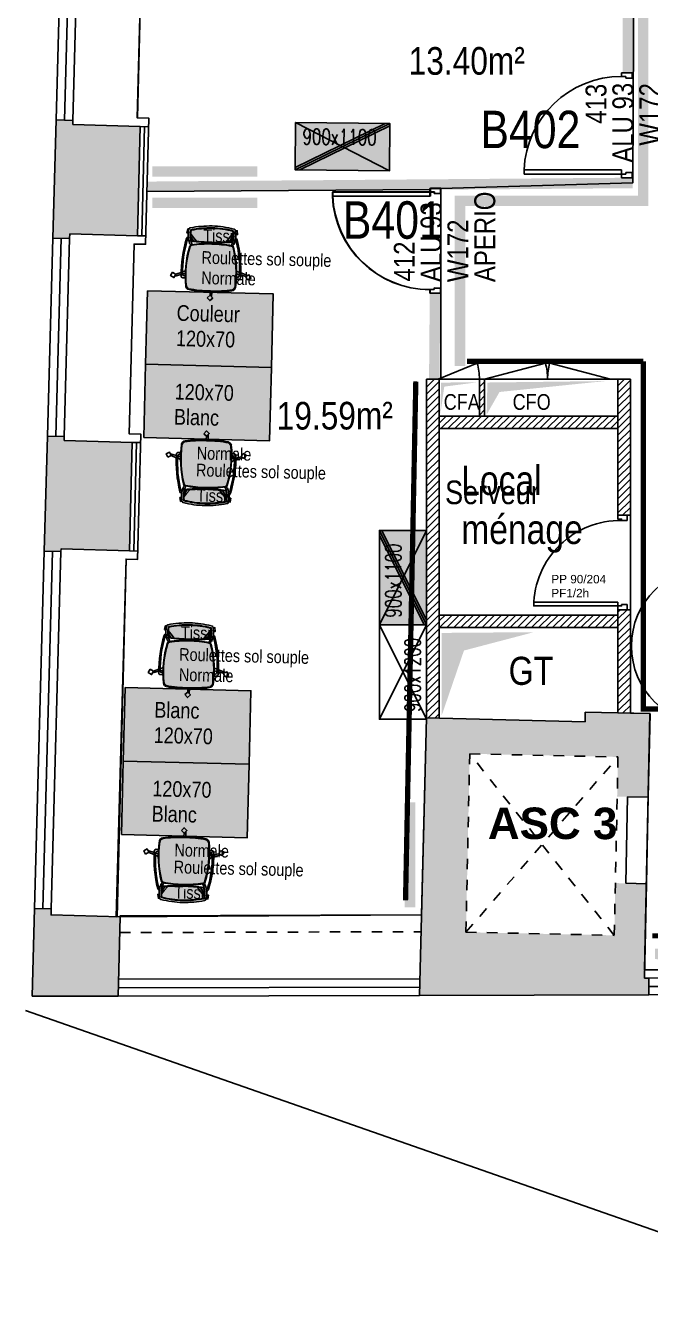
# Model space of a CAD drawing. Extents: x -27 to 25.3, y -8.5 to 57.5.
# Drawn here: x -16.27 to -10.31, y 19.56 to 31.73 of the extents above; entities that cross this region are included whole.
import ezdxf
from ezdxf.enums import TextEntityAlignment as Align

# ---------------------------------------------------------------- set-up
doc = ezdxf.new("R2010")
doc.units = 0
doc.header["$LTSCALE"] = 0.002
for name, pattern in [('AXES2', [28.575, 19.05, -3.175, 3.175, -3.175]), ('CACHE', [0.375, 0.25, -0.125]), ('CACHE2', [4.7625, 3.175, -1.5875]), ('CONTINU', [0]), ('HIDDEN', [9.525, 6.35, -3.175])]:
    doc.linetypes.add(name, pattern=pattern)
for name, color, linetype in [('01-FAC_CHASSIS', 4, 'Continuous'), ('01-FAC_CHASSIS EXI', 4, 'Continuous'), ('01-STR_MACONNERIE_HACH', 252, 'Continuous'), ('02-CLOISON_HACH MACONNERIE', 6, 'Continuous'), ('02-ISOLATION', 6, 'ISOLATION'), ('A-Etiq_Mob', 7, 'Continuous'), ('A-Etiquettes', 7, 'Continuous'), ('A-legende', 7, 'Continuous'), ('A-mobilier', 252, 'Continuous'), ('A-MobilierAQ', 7, 'Continuous'), ('A-num pièce', 1, 'Continuous'), ('A-texte', 7, 'Continuous'), ('Exit- Etiquette-incendie', 1, 'Continuous')]:
    doc.layers.add(name, color=color, linetype=linetype)
for name, color, linetype, true_color in [('A-cote', 7, 'Continuous', 0x425746), ('A-projet', 7, 'Continuous', 0x5b6280), ('A-signalétique', 7, 'Continuous', 0x666666), ('A-vitré', 7, 'Continuous', 0x61becc), ('couleur siege', 1, 'Continuous', 0xff0000)]:
    doc.layers.add(name, color=color, linetype=linetype, true_color=true_color)
doc.layers.add('A-portes', color=7, linetype='Continuous', lineweight=25)
doc.styles.add('COTE 100', font='arial.ttf', dxfattribs={"height": 0.15})
doc.styles.add('ROMAND', font='romand__.ttf', dxfattribs={"width": 0.7})
doc.styles.get("Standard").update_dxf_attribs({"font": 'ARIALN.TTF'})
doc.styles.add('verdana', font='swissc.ttf')
doc.linetypes.add('ISOLATION', pattern='A,0.00254,-2.54,[134,ltypeshp.shx,S=2.54,R=0,X=-2.54,Y=0],-5.08,[134,ltypeshp.shx,S=2.54,R=180,X=2.54,Y=0],-2.54', length=10.16254)
pattern_1 = [(45, (-0.053227, 0.000115), (-0.03367596, 0.03367596), [])]

# ---------------------------------------------------------------- blocks, each defined once
blk = doc.blocks.new('P_93100')
for p, q in [((0.425, 0.93), (0.465, 0.93)), ((0.425, 0), (0.425, 0.93)), ((0.465, 0), (0.465, 0.93)), ((-0.5, -0.1), (-0.5, 0)), ((-0.5, 0), (-0.465, 0)), ((-0.465, 0), (-0.465, -0.04)), ((0.425, 0), (0.465, 0)), ((0.465, 0), (0.465, -0.04)), ((0.5, 0), (0.465, 0)), ((0.5, -0.1), (0.5, 0)), ((-0.45, -0.1), (-0.5, -0.1)), ((-0.465, -0.04), (-0.45, -0.04)), ((-0.45, -0.04), (-0.45, -0.1)), ((0.465, -0.04), (0.45, -0.04)), ((0.45, -0.04), (0.45, -0.1)), ((0.45, -0.1), (0.5, -0.1))]:
    blk.add_line(p, q)
blk.add_arc((0.465, 0), 0.931, 92.4628, 180)
blk = doc.blocks.new('Poste127')
at = {"transparency": 33554582}
h = blk.add_hatch(color=256, dxfattribs=at)
h.dxf.hatch_style = 1
h.set_gradient(color1=(199, 200, 202), color2=(255, 246, 230), tint=1, name='CURVED')
h.paths.add_polyline_path([(0, 0.7), (0, 0), (1.2, 0), (1.2, 0.7)])
blk.add_lwpolyline([(0, 0.7), (0, 0), (1.2, 0), (1.2, 0.7)], close=True)
at = {"layer": 'A-Etiq_Mob'}
for tag, p in [('FINITION', (0.284, 0.421)), ('DIM', (0.284, 0.18))]:
    blk.add_attdef(tag, p, '', height=0.15, dxfattribs=at)
blk = doc.blocks.new('chaise')
at = {"layer": 'A-mobilier', "ltscale": 0.1, "true_color": 0xc7c8ca}
h = blk.add_hatch(color=9, dxfattribs=at)
h.dxf.hatch_style = 1
h.paths.add_polyline_path([(0.272, 0.456, 0.30076), (0.236, 0.489, 0.043342), (0.008, 0.509, 0.043342), (-0.219, 0.489, 0.300759), (-0.255, 0.456, 0.09791), (-0.223, 0.027, 0.292085), (-0.207, 0.013, 0.040929), (0.008, -0.005, 0.040929), (0.223, 0.013, 0.292085), (0.239, 0.027, 0.09791)])
h.paths.add_polyline_path([(0.159, -0.024, 0.015765), (0.008, -0.018, 0.016739), (-0.152, -0.025), (-0.19, -0.069), (-0.218, -0.103, 0.040824), (-0.213, -0.142, 0.054873), (0.008, -0.167, 0.054873), (0.23, -0.142, 0.02252), (0.233, -0.121), (0.219, -0.101)])
h.paths.add_polyline_path([(0.191, -0.026, 0.003373), (0.159, -0.024), (0.219, -0.101), (0.233, -0.121, 0.02535), (0.235, -0.097)])
h.paths.add_polyline_path([(0.226, -0.03, 0.0036), (0.191, -0.026), (0.235, -0.097, 0.0714)])
h.paths.add_polyline_path([(-0.152, -0.025, 0.003505), (-0.185, -0.027), (-0.196, -0.043), (-0.217, -0.075, 0.030269), (-0.218, -0.103), (-0.19, -0.069)])
h.paths.add_polyline_path([(-0.185, -0.027, 0.002494), (-0.209, -0.03, 0.048116), (-0.217, -0.075), (-0.196, -0.043)], flags=17)
at = {"layer": 'A-mobilier'}
for p, q in [((0.004, 0.509), (0.006, 0.543)), ((0.022, 0.558), (0.023, 0.509)), ((-0.374, 0.349), (-0.308, 0.33)), ((-0.308, 0.308), (-0.363, 0.33)), ((-0.292, 0.326), (-0.283, 0.323)), ((-0.262, 0.365), (-0.287, 0.365)), ((-0.263, 0.345), (-0.272, 0.345)), ((0.279, 0.365), (0.303, 0.365)), ((0.279, 0.345), (0.288, 0.345)), ((0.279, 0.31), (0.309, 0.317)), ((0.309, 0.293), (0.279, 0.282)), ((0.324, 0.32), (0.378, 0.334)), ((0.398, 0.325), (0.324, 0.298)), ((-0.242, -0.066), (-0.241, -0.066)), ((-0.19, -0.069), (-0.219, -0.105)), ((-0.217, -0.075), (-0.196, -0.043)), ((0.233, -0.121), (0.219, -0.101)), ((0.258, -0.066), (0.257, -0.066))]:
    blk.add_line(p, q, dxfattribs=at)
at = {"layer": 'A-mobilier', "linetype": 'HIDDEN'}
for p, q in [((-0.263, 0.29), (-0.293, 0.302)), ((-0.283, 0.323), (-0.263, 0.317)), ((-0.196, -0.043), (-0.185, -0.027)), ((-0.152, -0.025), (-0.19, -0.069)), ((0.219, -0.101), (0.159, -0.024)), ((0.191, -0.026), (0.235, -0.097))]:
    blk.add_line(p, q, dxfattribs=at)
at = {"layer": 'A-mobilier'}
for points in [[(-0.024, 0.57), (0.006, 0.543), (0.034, 0.572), (0.003, 0.6)], [(-0.398, 0.31), (-0.363, 0.331), (-0.383, 0.366), (-0.418, 0.345)], [(0.395, 0.371), (0.378, 0.334), (0.415, 0.317), (0.432, 0.354)]]:
    blk.add_lwpolyline(points, close=True, dxfattribs=at)
for points in [[(-0.243, -0.109), (-0.259, -0.113), (-0.25, -0.153), (-0.237, -0.15)], [(0.255, -0.145), (0.275, -0.147), (0.28, -0.107), (0.259, -0.105)]]:
    blk.add_lwpolyline(points, dxfattribs=at)
for centre, radius, start, end in [((0.845, 0.323), 1.108, 173.1278, 195.4958), ((0.845, 0.323), 1.103, 173.7387, 195.3268), ((-0.212, 0.445), 0.0447, 99.9272, 166.8835), ((-0.203, 0.434), 0.0495, 115.9014, 169.3298), ((-0.019, -0.687), 1.184, 88.7046, 100.0235), ((0.008, -0.811), 1.32, 90, 99.927), ((0.008, -0.811), 1.32, 80.073, 90), ((0.035, -0.687), 1.184, 79.9765, 91.2954), ((-0.829, 0.323), 1.103, 344.6732, 6.2613), ((0.228, 0.445), 0.0447, 13.1165, 80.0728), ((-0.829, 0.323), 1.108, 344.5042, 6.8722), ((0.219, 0.434), 0.0495, 10.6702, 64.0986), ((1.039, 0.304), 1.347, 178.2197, 195.2822), ((-0.287, 0.345), 0.02, 90, 178.2197), ((0.842, 0.272), 1.135, 177.2781, 195.5028), ((-0.272, 0.325), 0.02, 90, 177.2781), ((-0.826, 0.272), 1.135, 344.4972, 2.7219), ((-1.023, 0.304), 1.347, 344.7178, 1.7803), ((0.288, 0.325), 0.02, 2.7219, 90), ((0.303, 0.345), 0.02, 1.7803, 90), ((-0.207, -0.008), 0.02, 80.7555, 159.0187), ((-0.204, 0.032), 0.02, 195.4958, 260.6251), ((0.02, -0.095), 0.243, 156.8702, 192.2258), ((-0.2, 0.037), 0.02, 195.3268, 260.7665), ((0.008, 1.315), 1.32, 260.6251, 270), ((-0.186, -0.008), 0.02, 114.7785, 159.0187), ((0.008, 1.315), 1.315, 260.7665, 270), ((0.008, 1.315), 1.315, 270, 279.2335), ((0.008, 1.315), 1.32, 270, 279.3749), ((0.202, -0.008), 0.02, 20.9813, 65.2215), ((0.216, 0.037), 0.02, 279.2335, 344.6732), ((0.223, -0.008), 0.02, 20.9813, 99.2445), ((-0.003, -0.095), 0.243, 347.7742, 23.1298), ((0.22, 0.032), 0.02, 279.3749, 344.5042), ((-0.241, -0.046), 0.02, 195.2822, 270), ((-0.233, -0.026), 0.02, 195.5028, 252.7294), ((0.02, -0.095), 0.263, 159.0187, 193.9621), ((0.02, -0.095), 0.238, 164.1556, 191.4603), ((0.031, -2.412), 2.399, 90.5363, 95.8288), ((0.031, -2.412), 2.394, 90.5374, 95.7482), ((-0.014, -2.412), 2.399, 84.1712, 89.4637), ((-0.014, -2.412), 2.394, 84.2518, 89.4626), ((-0.003, -0.095), 0.238, 348.5397, 15.8444), ((-0.003, -0.095), 0.263, 346.0379, 20.9813), ((0.249, -0.026), 0.02, 287.2706, 344.4972), ((0.257, -0.046), 0.02, 270, 344.7178), ((-0.22, -0.145), 0.02, 218.589, 257.0335), ((0.01, 0.853), 1.044, 257.0335, 269.9004), ((0.01, 0.853), 1.024, 257.1546, 269.8984), ((0.01, 0.853), 1.019, 257.3346, 269.8979), ((0.006, 0.853), 1.019, 270.1021, 282.6654), ((0.006, 0.853), 1.024, 270.1016, 282.8454), ((0.006, 0.853), 1.044, 270.0996, 282.9665), ((0.236, -0.145), 0.02, 282.9665, 321.411)]:
    blk.add_arc(centre, radius, start, end, dxfattribs=at)
blk = doc.blocks.new('SiègeT1')
at = {"layer": 'couleur siege', "true_color": 0x8a6689}
for points in [[(-0.194, 0.224), (-0.077, 0.21), (0.039, 0.212), (0.155, 0.217), (0.198, 0.222), (0.203, 0.244), (0.204, 0.282), (0.201, 0.321), (0.123, 0.338), (0.039, 0.343), (-0.023, 0.345), (-0.098, 0.338), (-0.149, 0.331), (-0.196, 0.322), (-0.202, 0.3), (-0.201, 0.265)], [(-0.208, -0.236), (-0.225, -0.22), (-0.234, -0.197), (-0.236, -0.14), (-0.238, -0.076), (-0.234, -0.012), (-0.228, 0.045), (-0.218, 0.102), (-0.211, 0.132), (-0.201, 0.169), (-0.197, 0.177), (-0.184, 0.18), (-0.12, 0.188), (-0.049, 0.193), (0.009, 0.195), (0.077, 0.193), (0.132, 0.188), (0.169, 0.183), (0.191, 0.179), (0.199, 0.177), (0.204, 0.173), (0.207, 0.164), (0.219, 0.115), (0.231, 0.045), (0.237, -0.005), (0.241, -0.063), (0.241, -0.105), (0.24, -0.159), (0.236, -0.197), (0.235, -0.21), (0.229, -0.22), (0.222, -0.229), (0.213, -0.234), (0.207, -0.236), (0.175, -0.242), (0.114, -0.248), (0.051, -0.251), (-0.05, -0.252), (-0.126, -0.247), (-0.191, -0.238)]]:
    blk.add_hatch(color=8, dxfattribs=at).paths.add_polyline_path(points)
at = {"extrusion": (0, 0, -1), "xscale": 0.8999999999999986, "yscale": 0.8999999999999986, "zscale": -0.9, "rotation": 180}
blk.add_blockref('chaise', (0.005, 0.195), dxfattribs=at)
at = {"layer": 'A-Etiq_Mob', "style": 'ROMAND', "width": 0.7}
for tag, p in [('FINITION', (-0.079, 0.177)), ('PIETEMENT', (-0.091, -0.031)), ('ASSISE', (-0.088, -0.224)), ('COULEUR', (-0.104, -0.424))]:
    blk.add_attdef(tag, p, '', height=0.15, dxfattribs=at)
blk = doc.blocks.new('Poste127Couleur')
at = {"transparency": 33554582}
h = blk.add_hatch(color=256, dxfattribs=at)
h.dxf.hatch_style = 1
h.set_gradient(color1=(169, 83, 160), color2=(255, 246, 230), tint=1, name='CURVED')
h.paths.add_polyline_path([(0, 0.703), (0, 0.003), (1.2, 0.003), (1.2, 0.703)])
blk.add_lwpolyline([(0, 0.7), (0, 0), (1.2, 0), (1.2, 0.7)], close=True)
at = {"layer": 'A-Etiq_Mob'}
for tag, p in [('STRATIFIE', (0.284, 0.421)), ('DIM', (0.284, 0.18))]:
    blk.add_attdef(tag, p, '', height=0.15, dxfattribs=at)
blk = doc.blocks.new('BLOC_ATT_RENS_100')
at = {"flags": 8}
for tag, p, height in [('N°', (-0.416, 0.973), 0.25), ('TITRE', (-0.416, 0.675), 0.21), ('SURF', (-0.416, 0.373), 0.15), ('EFFECTIF', (-0.416, 0.073), 0.15), ('HSP', (-0.416, -0.236), 0.15), ('REV.SOL', (-0.416, -0.526), 0.15), ('REV.MUR', (-0.416, -0.826), 0.15), ('PLAF', (-0.416, -1.126), 0.15)]:
    blk.add_attdef(tag, p, '', height=height, dxfattribs=at)
at = {"layer": 'Exit- Etiquette-incendie', "flags": 8}
for tag, p in [('EFFECTIF.MAX', (-0.416, -1.414)), ('SURF.PROG', (-0.416, -1.648))]:
    blk.add_attdef(tag, p, '', height=0.15, dxfattribs=at)
blk = doc.blocks.new('Xref-R4-2018-11')
h = blk.add_hatch(color=256)
h.dxf.hatch_style = 1
h.paths.add_polyline_path([(-9.58, 21.458), (-9.587, 21.154), (-9.55, 21.419), (-9.243, 21.459)])
at = {"lineweight": 13, "transparency": 33554687}
h = blk.add_hatch(dxfattribs=at)
h.set_pattern_fill('ANSI31', color=256, scale=0.015)
h.set_pattern_definition([(45, (-1.390467, -1.510157), (-0.03367596, 0.03367596), [])])
h.paths.add_polyline_path([(-9.165, 21.489), (-9.215, 21.489), (-9.215, 21.139), (-9.165, 21.139)])
h = blk.add_hatch(color=256)
h.dxf.hatch_style = 1
h.paths.add_polyline_path([(-9.139, 21.458), (-9.145, 21.154), (-9.023, 21.368), (-8.014, 21.472)])
h = blk.add_hatch(color=256)
h.dxf.hatch_style = 1
h.paths.add_polyline_path([(-9.573, 19.072), (-9.576, 18.28), (-9.362, 18.904), (-8.696, 19.079)])
at = {"layer": '01-STR_MACONNERIE_HACH'}
h = blk.add_hatch(color=256, dxfattribs=at)
h.dxf.hatch_style = 1
h.paths.add_polyline_path([(-9.307, 17.92), (-7.894, 17.89), (-7.902, 17.513), (-7.605, 17.507), (-7.588, 18.304), (-8.107, 18.315), (-8.108, 18.315), (-8.208, 18.316), (-8.208, 18.226), (-9.718, 18.264), (-9.785, 15.617), (-7.599, 15.622), (-7.6, 15.782), (-7.641, 15.782), (-7.622, 16.681), (-7.919, 16.688), (-7.929, 16.19), (-9.343, 16.22)])
h.paths.add_polyline_path([(-12.639, 16.366), (-13.298, 16.384), (-13.296, 16.443), (-13.456, 16.447), (-13.479, 15.609), (-12.659, 15.611)])
h.paths.add_polyline_path([(-12.524, 20.887), (-13.174, 20.905), (-13.173, 20.944), (-13.333, 20.948), (-13.363, 19.851), (-13.203, 19.847), (-13.202, 19.872), (-12.55, 19.855)])
h.paths.add_polyline_path([(-12.447, 23.898), (-13.091, 23.916), (-13.09, 23.956), (-13.25, 23.961), (-13.281, 22.835), (-13.121, 22.83), (-13.12, 22.874), (-12.474, 22.857)])
h.paths.add_polyline_path([(-12.371, 26.895), (-13.009, 26.912), (-13.008, 26.953), (-13.168, 26.958), (-13.198, 25.85), (-13.038, 25.846), (-13.037, 25.883), (-12.397, 25.867)])
h.paths.add_polyline_path([(-12.295, 29.884), (-12.927, 29.902), (-12.926, 29.956), (-13.086, 29.96), (-13.116, 28.846), (-12.956, 28.842), (-12.955, 28.892), (-12.32, 28.876)])
h.paths.add_polyline_path([(-12.222, 32.879), (-12.845, 32.894), (-12.844, 32.946), (-13.004, 32.95), (-13.034, 31.838), (-12.874, 31.834), (-12.873, 31.875), (-12.25, 31.858)])
edge = h.paths.add_edge_path()
edge.add_line((-12.129, 36.377), (-10.584, 36.36))
edge.add_arc((-9.575, 36.415), 1.01, 149.3927, 183.0902, ccw=False)
edge.add_line((-10.445, 36.929), (-12.894, 36.956))
edge.add_line((-12.894, 36.956), (-12.952, 34.841))
edge.add_line((-12.952, 34.841), (-12.792, 34.837))
edge.add_line((-12.792, 34.837), (-12.791, 34.87))
edge.add_line((-12.791, 34.87), (-12.168, 34.853))
edge.add_line((-12.168, 34.853), (-12.129, 36.377))
edge = h.paths.add_edge_path()
edge.add_line((-10.427, 36.608), (-10.405, 36.608))
edge.add_line((-10.405, 36.608), (-10.404, 36.668))
edge.add_line((-10.404, 36.668), (-10.426, 36.668))
edge.add_line((-10.426, 36.668), (-10.423, 36.929))
edge.add_line((-10.423, 36.929), (-10.445, 36.929))
edge.add_arc((-9.575, 36.415), 1.01, 149.3927, 183.0902)
edge.add_line((-10.584, 36.36), (-10.429, 36.358))
edge.add_line((-10.429, 36.358), (-10.427, 36.608))
at = {"layer": '02-CLOISON_HACH MACONNERIE', "lineweight": 13, "transparency": 33554687}
h = blk.add_hatch(dxfattribs=at)
h.set_pattern_fill('ANSI31', color=256, scale=0.015)
h.set_pattern_definition([(45, (-0.04428, 0.000115), (-0.03367596, 0.03367596), [])])
h.paths.add_polyline_path([(-9.598, 21.489), (-9.718, 21.489), (-9.718, 18.263), (-9.598, 18.261)])
h = blk.add_hatch(dxfattribs=at)
h.set_pattern_fill('ANSI31', color=256, scale=0.015)
h.set_pattern_definition(pattern_1)
h.paths.add_polyline_path([(-7.895, 21.489), (-7.775, 21.489), (-7.775, 20.193), (-7.895, 20.193)])
h = blk.add_hatch(dxfattribs=at)
h.set_pattern_fill('ANSI31', color=256, scale=0.015)
h.set_pattern_definition(pattern_1)
h.paths.add_polyline_path([(-9.598, 21.139), (-7.895, 21.139), (-7.895, 21.019), (-9.598, 21.019)])
h = blk.add_hatch(dxfattribs=at)
h.set_pattern_fill('ANSI31', color=256, scale=0.015)
h.set_pattern_definition([(45, (-0.053206, 0.000115), (-0.03367596, 0.03367596), [])])
h.paths.add_polyline_path([(-9.598, 19.242), (-9.598, 19.122), (-7.895, 19.122), (-7.895, 19.242)])
h = blk.add_hatch(dxfattribs=at)
h.set_pattern_fill('ANSI31', color=256, scale=0.015)
h.set_pattern_definition(pattern_1)
h.paths.add_polyline_path([(-7.776, 19.293), (-7.895, 19.293), (-7.895, 18.31), (-7.776, 18.308)])
for p, q in [((-13.281, 22.835), (-13.25, 23.961)), ((-13.091, 23.916), (-13.09, 23.956)), ((-12.474, 22.857), (-12.447, 23.898)), ((-13.121, 22.83), (-13.12, 22.874)), ((-13.363, 19.851), (-13.333, 20.948)), ((-13.174, 20.905), (-13.173, 20.944)), ((-12.55, 19.855), (-12.524, 20.887)), ((-9.718, 18.264), (-9.785, 15.617)), ((-8.208, 18.226), (-9.718, 18.264)), ((-7.588, 18.301), (-7.605, 17.507)), ((-7.802, 17.511), (-7.819, 16.686)), ((-7.605, 17.507), (-7.802, 17.511)), ((-7.819, 16.686), (-7.622, 16.681)), ((-7.622, 16.681), (-7.641, 15.782)), ((-13.479, 15.609), (-13.456, 16.447)), ((-12.659, 15.611), (-12.639, 16.366)), ((-7.641, 15.782), (-7.6, 15.782)), ((-5.58, 12.691), (-13.541, 15.475))]:
    blk.add_line(p, q)
at = {"linetype": 'CACHE2'}
for p, q in [((-9.307, 17.92), (-9.343, 16.22)), ((-9.307, 17.92), (-7.894, 17.89)), ((-7.894, 17.89), (-7.929, 16.19)), ((-9.343, 16.22), (-7.929, 16.19))]:
    blk.add_line(p, q, dxfattribs=at)
for points in [[(-13.09, 23.956), (-13.25, 23.961)], [(-12.447, 23.898), (-13.091, 23.916)], [(-13.121, 22.83), (-13.281, 22.835)], [(-12.474, 22.857), (-13.12, 22.874)], [(-9.165, 21.139), (-9.165, 21.489), (-9.215, 21.489), (-9.215, 21.139), (-9.095, 21.139)], [(-13.173, 20.944), (-13.333, 20.948)], [(-12.524, 20.887), (-13.174, 20.905)], [(-13.203, 19.847), (-13.363, 19.851)], [(-13.203, 19.847), (-13.202, 19.872), (-12.55, 19.855)], [(-8.208, 18.317), (-8.208, 18.226)], [(-8.208, 18.317), (-7.588, 18.304)], [(-7.622, 16.681), (-7.605, 17.507)], [(-13.456, 16.447), (-13.296, 16.443)], [(-12.639, 16.366), (-13.298, 16.384), (-13.296, 16.443)], [(-7.599, 15.622), (-7.6, 15.782)], [(-13.479, 15.609), (-12.659, 15.611)], [(-9.785, 15.617), (-7.599, 15.622)]]:
    blk.add_lwpolyline(points)
at = {"linetype": 'Continuous'}
for points in [[(-9.607, 21.489), (-9.235, 21.641)], [(-9.165, 21.489), (-8.585, 21.641)], [(-7.965, 21.489), (-8.545, 21.641)]]:
    blk.add_lwpolyline(points, dxfattribs=at)
for points in [[(-9.598, 21.489), (-9.718, 21.489), (-9.718, 18.263), (-9.598, 18.261)], [(-7.895, 21.489), (-7.775, 21.489), (-7.775, 20.193), (-7.895, 20.193)], [(-9.598, 21.139), (-7.895, 21.139), (-7.895, 21.019), (-9.598, 21.019)], [(-9.598, 19.242), (-7.895, 19.242), (-7.895, 19.122), (-9.598, 19.122)], [(-7.776, 19.293), (-7.895, 19.293), (-7.895, 18.31), (-7.776, 18.308)]]:
    blk.add_lwpolyline(points, close=True)
at = {"linetype": 'CONTINU'}
for points in [[(-7.806, 20.144), (-7.806, 20.193), (-7.895, 20.193), (-7.895, 20.157), (-7.859, 20.157), (-7.859, 20.144), (-7.806, 20.144)], [(-7.895, 19.364), (-7.895, 19.329), (-8.697, 19.329), (-8.697, 19.365)], [(-7.806, 19.342), (-7.806, 19.293), (-7.895, 19.293), (-7.895, 19.329), (-7.86, 19.329), (-7.86, 19.342), (-7.806, 19.342)]]:
    blk.add_lwpolyline(points, close=True, dxfattribs=at)
at = {"linetype": 'CACHE'}
for points in [[(-9.343, 16.22), (-7.894, 17.89)], [(-7.929, 16.19), (-9.307, 17.92)], [(-12.641, 16.216), (-9.768, 16.225)]]:
    blk.add_lwpolyline(points, dxfattribs=at)
at = {"color": 6}
blk.add_circle((-7.016, 18.947, 0), 0.75, dxfattribs=at)
at = {"linetype": 'Continuous'}
for centre, start, end in [((-9.815, 21.489), 0, 14.7529), ((-9.165, 21.489), 0, 14.7529), ((-7.965, 21.489), 165.2471, 180)]:
    blk.add_arc(centre, 0.6, start, end, dxfattribs=at)
at = {"linetype": 'CONTINU'}
blk.add_arc((-7.872, 19.319), 0.825, 89.1033, 179.3178, dxfattribs=at)
at = {"layer": '01-FAC_CHASSIS', "linetype": 'Continuous'}
for p, q in [((-13.118, 25.848), (-13.17, 23.958)), ((-13.201, 22.833), (-13.253, 20.946)), ((-13.283, 19.849), (-13.376, 16.445)), ((-7.6, 15.702), (-1.109, 15.717)), ((-12.657, 15.691), (-9.783, 15.695))]:
    blk.add_line(p, q, dxfattribs=at)
at = {"layer": '01-FAC_CHASSIS EXI'}
for p, q in [((-9.781, 15.777), (-12.655, 15.771)), ((-9.785, 15.617), (-12.659, 15.611))]:
    blk.add_line(p, q, dxfattribs=at)
for points in [[(-13.25, 23.961), (-13.198, 25.85)], [(-13.038, 25.846), (-13.09, 23.956)], [(-13.333, 20.948), (-13.281, 22.835)], [(-13.121, 22.83), (-13.173, 20.944)], [(-13.363, 19.851), (-13.456, 16.447)], [(-13.296, 16.443), (-13.203, 19.847)], [(-1.109, 15.795), (-7.6, 15.782)], [(-7.599, 15.622), (-1.711, 15.636)]]:
    blk.add_lwpolyline(points, dxfattribs=at)
at = {"layer": '02-ISOLATION', "linetype": 'Continuous'}
for points in [[(-12.669, 16.366), (-12.582, 19.775), (-12.473, 19.773), (-12.442, 20.965), (-12.552, 20.968), (-12.506, 22.778), (-12.396, 22.775), (-12.365, 23.976), (-12.475, 23.979), (-12.429, 25.788), (-12.319, 25.785), (-12.289, 26.973), (-12.399, 26.976), (-12.352, 28.797), (-12.242, 28.794), (-12.213, 29.962), (-12.323, 29.965), (-12.276, 31.778), (-12.172, 31.776), (-12.14, 32.957), (-12.25, 32.96), (-12.2, 34.774), (-12.09, 34.772), (-12.049, 36.375)], [(-12.447, 23.898), (-12.367, 23.896)], [(-12.474, 22.857), (-12.394, 22.855)], [(-12.524, 20.887), (-12.444, 20.885)], [(-12.55, 19.855), (-12.47, 19.852)], [(-9.768, 16.385), (-12.641, 16.376)], [(-7.641, 15.862), (0.371, 15.88)]]:
    blk.add_lwpolyline(points, dxfattribs=at)
at = {"layer": '02-ISOLATION', "linetype": 'ISOLATION', "ltscale": 0.004}
for points in [[(-12.434, 22.856), (-12.407, 23.897)], [(-12.51, 19.853), (-12.484, 20.886)]]:
    blk.add_lwpolyline(points, dxfattribs=at)
ref = blk.add_blockref('BLOC_ATT_RENS_100', (-9.185, 20.772), dxfattribs=dict(xscale=0.8904010259425927, yscale=0.8904010259425927, zscale=1.729869398067128))
ref.add_attrib('TITRE', 'CFA', (-9.555, 21.198), dxfattribs={"height": 0.15, "rotation": 360, "style": 'verdana', "flags": 8})
ref = blk.add_blockref('BLOC_ATT_RENS_100', (-8.528, 20.772), dxfattribs=dict(xscale=0.8904010259425927, yscale=0.8904010259425927, zscale=1.729869398067128))
ref.add_attrib('TITRE', 'CFO', (-8.898, 21.198), dxfattribs={"height": 0.15, "rotation": 360, "style": 'verdana', "flags": 8})
ref = blk.add_blockref('BLOC_ATT_RENS_100', (-9.168, 19.373), dxfattribs=dict(xscale=0.9, yscale=0.9, zscale=1.748518266375844))
ref.add_attrib('TITRE', 'Serveur', (-9.542, 20.299), dxfattribs={"height": 0.225, "rotation": 360, "style": 'verdana', "flags": 8})
ref = blk.add_blockref('BLOC_ATT_RENS_100', (-8.566, 18.152), dxfattribs=dict(xscale=0.8904010259425927, yscale=0.8904010259425927, zscale=1.729869398067128))
ref.add_attrib('TITRE', 'GT', (-8.936, 18.577), dxfattribs={"height": 0.2671, "rotation": 360, "style": 'verdana', "flags": 8})
at = {"insert": (-8.529, 19.625), "char_height": 0.08, "width": 1.4724, "attachment_point": 1, "rotation": 359.933}
blk.add_mtext('{\\fArial|b0|i0|c0|p34;PP 90/204\\PPF1/2h }', dxfattribs=at)
at = {"insert": (-9.134, 17.408), "char_height": 0.3, "width": 1.4724, "attachment_point": 1, "rotation": 359.9558, "style": 'COTE 100'}
blk.add_mtext('{\\fArial|b1|i0|c0|p34;ASC 3}', dxfattribs=at)
blk = doc.blocks.new('armoire90Réhausse')
at = {"true_color": 0xfdedc9}
h = blk.add_hatch(color=254, dxfattribs=at)
h.dxf.hatch_style = 1
h.paths.add_polyline_path([(0, 0.45), (0, 0), (0.9, 0), (0.9, 0.45)])
blk.add_lwpolyline([(0, 0.45), (0, 0), (0.9, 0), (0.9, 0.45)], close=True)
for points in [[(0.9, 0), (0, 0.45)], [(0.9, 0.45), (0, 0)], [(0.855, 0.45), (0, 0.022)], [(0.9, 0.428), (0.045, 0)]]:
    blk.add_lwpolyline(points)
at = {"layer": 'A-Etiq_Mob', "style": 'ROMAND', "width": 0.7}
for tag, p in [('DIMENSION', (0.068, 0.242)), ('FINITION', (0.068, 0.001)), ('PORTES', (0.068, -0.239))]:
    blk.add_attdef(tag, p, '', height=0.15, dxfattribs=at)
blk = doc.blocks.new('armoire90')
blk.add_lwpolyline([(0, 0.45), (0, 0), (0.9, 0), (0.9, 0.45)], close=True)
for points in [[(0.9, 0), (0, 0.45)], [(0.9, 0.45), (0, 0)]]:
    blk.add_lwpolyline(points)
at = {"layer": 'A-Etiq_Mob', "style": 'ROMAND', "width": 0.7}
for tag, p in [('DIMENSION', (0.068, 0.242)), ('FINITION', (0.068, 0.001)), ('PORTES', (0.068, -0.239))]:
    blk.add_attdef(tag, p, '', height=0.15, dxfattribs=at)

msp = doc.modelspace()

# ---------------------------------------------------------------- linework, layer by layer
at = {"ltscale": 0.01}
msp.add_lwpolyline([(-15.154, 32.657), (-15.2, 30.848), (-15.09, 30.845), (-15.12, 29.644), (-15.23, 29.644), (-15.276, 27.837), (-15.167, 27.834), (-15.197, 26.642), (-15.307, 26.644), (-15.4, 23.236), (-12.492, 23.254), (-12.442, 25.132), (-12.442, 28.358), (-10.5, 28.358), (-10.5, 25.177), (-10.313, 25.173), (-10.364, 22.731), (-8.911, 22.731), (-8.911, 25.598), (-9.015, 25.598), (-9.011, 27.109), (-9.09, 27.109), (-9.039, 43.102)], dxfattribs=at)
at = {"layer": 'A-Etiquettes', "color": 82, "true_color": 0x4cdb0f, "const_width": 0.1}
for points in [[(-15.056, 30.338), (-14.056, 30.338)], [(-15.056, 30.039), (-14.056, 30.039)]]:
    msp.add_lwpolyline(points, dxfattribs=at)
at = {"layer": 'A-Etiquettes', "color": 1, "true_color": 0xff0000, "const_width": 0.1}
msp.add_lwpolyline([(-12.6, 23.327), (-12.6, 24.327)], dxfattribs=at)
at = {"layer": 'A-legende', "linetype": 'CACHE', "ltscale": 1000, "const_width": 0.05}
for points in [[(-10.376, 28.528), (-12.057, 28.528)], [(-10.118, 25.215), (-10.376, 25.215), (-10.376, 28.528)]]:
    msp.add_lwpolyline(points, dxfattribs=at)
at = {"layer": 'A-legende', "color": 205, "linetype": 'CACHE', "ltscale": 1000, "true_color": 0x8546b9, "const_width": 0.05}
msp.add_lwpolyline([(-12.643, 23.393), (-12.545, 28.337)], dxfattribs=at)
at = {"layer": 'A-legende', "color": 39, "linetype": 'CACHE2', "ltscale": 100, "true_color": 0x663d19, "const_width": 0.05}
msp.add_lwpolyline([(-9.06, 23.054), (-10.291, 23.054)], dxfattribs=at)
at = {"layer": 'A-mobilier', "ltscale": 0.01}
msp.add_lwpolyline([(-12.407, 30.167), (-15.108, 30.148)], dxfattribs=at)
at = {"layer": 'A-signalétique', "color": 1, "linetype": 'CACHE', "ltscale": 2000, "true_color": 0xff0000, "const_width": 0.1}
msp.add_lwpolyline([(-12.124, 28.486), (-12.124, 30.059), (-10.378, 30.059), (-10.378, 32.88)], dxfattribs=at)
at = {"layer": 'A-signalétique', "color": 253, "linetype": 'AXES2', "ltscale": 50, "true_color": 0x999999, "const_width": 0.1}
msp.add_lwpolyline([(-10.265, 22.882), (-9.041, 22.88)], dxfattribs=at)
at = {"layer": 'A-vitré', "const_width": 0.1}
for points in [[(-10.524, 31.278), (-10.518, 33.056)], [(-15.099, 30.192), (-10.477, 30.229)], [(-12.369, 28.356), (-12.362, 29.178)]]:
    msp.add_lwpolyline(points, dxfattribs=at)
at = {"layer": 'Defpoints', "ltscale": 0.01}
msp.add_lwpolyline([(-10.464, 33.061), (-10.477, 30.229), (-12.306, 30.177), (-12.306, 28.358), (-10.5, 28.357), (-10.5, 25.177), (-10.313, 25.173), (-10.366, 22.731), (-8.911, 22.731), (-8.911, 25.598), (-9.015, 25.598), (-9.071, 33.055), (-10.464, 33.061)], dxfattribs=at)

# ---------------------------------------------------------------- block references
at = {"ltscale": 0.01}
msp.add_blockref('Xref-R4-2018-11', (-2.724, 6.869), dxfattribs=at)
at = {"layer": 'A-mobilier'}
ref = msp.add_blockref('SiègeT1', (-14.498, 29.452), dxfattribs=dict(at, rotation=358.5393630201343))
ref.add_attrib('FINITION', 'Tissu', dxfattribs={"layer": 'A-Etiq_Mob', "height": 0.12, "rotation": 358.5394}).set_placement((-14.573, 29.632), align=Align.BOTTOM_LEFT)
ref.add_attrib('ASSISE', 'Normale', dxfattribs={"layer": 'A-Etiq_Mob', "height": 0.12, "rotation": 358.5394}).set_placement((-14.592, 29.23), align=Align.BOTTOM_LEFT)
ref.add_attrib('PIETEMENT', 'Roulettes sol souple', dxfattribs={"layer": 'A-Etiq_Mob', "height": 0.12, "rotation": 358.5394}).set_placement((-14.59, 29.424), align=Align.BOTTOM_LEFT)
at = {"layer": 'A-mobilier', "ltscale": 0.1, "rotation": 358.5393630201343}
msp.add_blockref('Poste127Couleur', (-15.121, 28.502), dxfattribs=at).add_auto_attribs({'STRATIFIE': 'Couleur', 'DIM': '120x70'})
at = {"layer": 'A-mobilier', "ltscale": 0.1}
ref = msp.add_blockref('Poste127', (-15.121, 28.502), dxfattribs=dict(at, xscale=-1, rotation=178.5393630201343))
ref.add_attrib('STRATIFIE', 'Blanc', (-14.852, 27.926), dxfattribs={"layer": 'A-Etiq_Mob', "ltscale": 0.1, "height": 0.15, "rotation": 358.5394})
ref.add_attrib('DIM', '120x70', (-14.845, 28.166), dxfattribs={"layer": 'A-Etiq_Mob', "ltscale": 0.1, "height": 0.15, "rotation": 358.5394})
at = {"layer": 'A-mobilier'}
ref = msp.add_blockref('SiègeT1', (-14.548, 27.521), dxfattribs=dict(at, xscale=-1, rotation=178.5393630201343))
ref.add_attrib('FINITION', 'Tissu', dxfattribs={"layer": 'A-Etiq_Mob', "height": 0.12, "rotation": 358.5394}).set_placement((-14.636, 27.157), align=Align.BOTTOM_LEFT)
ref.add_attrib('ASSISE', 'Normale', dxfattribs={"layer": 'A-Etiq_Mob', "height": 0.12, "rotation": 358.5394}).set_placement((-14.635, 27.559), align=Align.BOTTOM_LEFT)
ref.add_attrib('PIETEMENT', 'Roulettes sol souple', dxfattribs={"layer": 'A-Etiq_Mob', "height": 0.12, "rotation": 358.5394}).set_placement((-14.642, 27.398), align=Align.BOTTOM_LEFT)
ref = msp.add_blockref('SiègeT1', (-14.711, 25.67), dxfattribs=dict(at, rotation=358.5393630201344))
ref.add_attrib('FINITION', 'Tissu', dxfattribs={"layer": 'A-Etiq_Mob', "height": 0.12, "rotation": 358.5394}).set_placement((-14.786, 25.849), align=Align.BOTTOM_LEFT)
ref.add_attrib('ASSISE', 'Normale', dxfattribs={"layer": 'A-Etiq_Mob', "height": 0.12, "rotation": 358.5394}).set_placement((-14.805, 25.448), align=Align.BOTTOM_LEFT)
ref.add_attrib('PIETEMENT', 'Roulettes sol souple', dxfattribs={"layer": 'A-Etiq_Mob', "height": 0.12, "rotation": 358.5394}).set_placement((-14.803, 25.641), align=Align.BOTTOM_LEFT)
at = {"layer": 'A-mobilier', "ltscale": 0.1}
ref = msp.add_blockref('Poste127', (-15.334, 24.72), dxfattribs=dict(at, rotation=358.5393630201344))
ref.add_attrib('STRATIFIE', 'Blanc', (-15.039, 25.134), dxfattribs={"layer": 'A-Etiq_Mob', "ltscale": 0.1, "height": 0.15, "rotation": 358.5394})
ref.add_attrib('DIM', '120x70', (-15.045, 24.893), dxfattribs={"layer": 'A-Etiq_Mob', "ltscale": 0.1, "height": 0.15, "rotation": 358.5394})
ref = msp.add_blockref('Poste127', (-15.334, 24.72), dxfattribs=dict(at, xscale=-1, rotation=178.5393630201343))
ref.add_attrib('STRATIFIE', 'Blanc', (-15.064, 24.144), dxfattribs={"layer": 'A-Etiq_Mob', "ltscale": 0.1, "height": 0.15, "rotation": 358.5394})
ref.add_attrib('DIM', '120x70', (-15.058, 24.384), dxfattribs={"layer": 'A-Etiq_Mob', "ltscale": 0.1, "height": 0.15, "rotation": 358.5394})
at = {"layer": 'A-mobilier'}
ref = msp.add_blockref('SiègeT1', (-14.76, 23.739), dxfattribs=dict(at, xscale=-1, rotation=178.5393630201343))
ref.add_attrib('FINITION', 'Tissu', dxfattribs={"layer": 'A-Etiq_Mob', "height": 0.12, "rotation": 358.5394}).set_placement((-14.849, 23.375), align=Align.BOTTOM_LEFT)
ref.add_attrib('ASSISE', 'Normale', dxfattribs={"layer": 'A-Etiq_Mob', "height": 0.12, "rotation": 358.5394}).set_placement((-14.848, 23.777), align=Align.BOTTOM_LEFT)
ref.add_attrib('PIETEMENT', 'Roulettes sol souple', dxfattribs={"layer": 'A-Etiq_Mob', "height": 0.12, "rotation": 358.5394}).set_placement((-14.855, 23.615), align=Align.BOTTOM_LEFT)
at = {"layer": 'A-MobilierAQ', "ltscale": 0.1}
for p, rotation in [((-13.696, 30.354), 359.4392027716664), ((-12.442, 26.018), 90)]:
    msp.add_blockref('armoire90Réhausse', p, dxfattribs=dict(at, rotation=rotation)).add_auto_attribs({'DIMENSION': '900x1100'})
ref = msp.add_blockref('armoire90', (-12.892, 25.118), dxfattribs=dict(at, xscale=-1, rotation=270))
ref.add_attrib('DIMENSION', '900x1200', (-12.5, 25.187), dxfattribs={"layer": 'A-Etiq_Mob', "ltscale": 0.1, "height": 0.15, "rotation": 90, "style": 'ROMAND', "width": 0.7})
at = {"layer": 'A-portes', "ltscale": 0.01}
ref = msp.add_blockref('P_93100', (-10.583, 30.778), dxfattribs=dict(at, xscale=-1, rotation=90))
ref.add_attrib('N°', '413', (-10.728, 30.793), dxfattribs={"layer": '0', "ltscale": 6, "height": 0.1992, "rotation": 90})
ref.add_attrib('NATURE/DIM', 'ALU 93', (-10.472, 30.422), dxfattribs={"layer": 'A-Etiquettes', "ltscale": 6, "height": 0.1992, "rotation": 90})
ref.add_attrib('FINITION', 'W172', (-10.216, 30.584), dxfattribs={"layer": 'A-Etiquettes', "ltscale": 6, "height": 0.1992, "rotation": 90})
ref.add_attrib('FERMETURE', 'APERIO', (-9.961, 30.319), dxfattribs={"layer": 'A-Etiquettes', "ltscale": 6, "height": 0.1992, "rotation": 90})
ref = msp.add_blockref('P_93100', (-12.41, 29.677), dxfattribs=dict(at, rotation=90.00000000000001))
ref.add_attrib('N°', '412', (-12.555, 29.29), dxfattribs={"layer": '0', "ltscale": 6, "height": 0.1992, "rotation": 90})
ref.add_attrib('NATURE/DIM', 'ALU 93', (-12.3, 29.284), dxfattribs={"layer": 'A-Etiquettes', "ltscale": 6, "height": 0.1992, "rotation": 90})
ref.add_attrib('FINITION', 'W172', (-12.044, 29.284), dxfattribs={"layer": 'A-Etiquettes', "ltscale": 6, "height": 0.1992, "rotation": 90})
ref.add_attrib('FERMETURE', 'APERIO', (-11.788, 29.284), dxfattribs={"layer": 'A-Etiquettes', "ltscale": 6, "height": 0.1992, "rotation": 90})
at = {"layer": 'A-projet', "rotation": 89.7982098264649}
msp.add_blockref('P_93100', (-12.408, 29.678), dxfattribs=at)

# ---------------------------------------------------------------- texts
at = {"layer": 'A-cote', "color": 30, "char_height": 0.2633, "attachment_point": 1, "rotation": 0.0792}
for s, insert in [('13.40m²', (-12.613, 31.523)), ('19.59m²', (-13.871, 28.142))]:
    msp.add_mtext_dynamic_manual_height_columns(s, width=1.21952, gutter_width=12.5, heights=[0], dxfattribs=dict(at, insert=insert))
at = {"layer": 'A-num pièce', "ltscale": 0.1, "char_height": 0.3565, "attachment_point": 1}
for s, insert in [('B402', (-11.93, 30.917)), ('B401', (-13.241, 30.054))]:
    msp.add_mtext_dynamic_manual_height_columns(s, width=1.29845, gutter_width=12.5, heights=[0], dxfattribs=dict(at, insert=insert))
at = {"layer": 'A-texte', "ltscale": 0.1, "insert": (-12.112, 27.535), "char_height": 0.2799, "attachment_point": 1}
msp.add_mtext_dynamic_manual_height_columns('Local\\Pménage', width=2.53709, gutter_width=12.5, heights=[0], dxfattribs=at)

doc.saveas('drawing.dxf')
